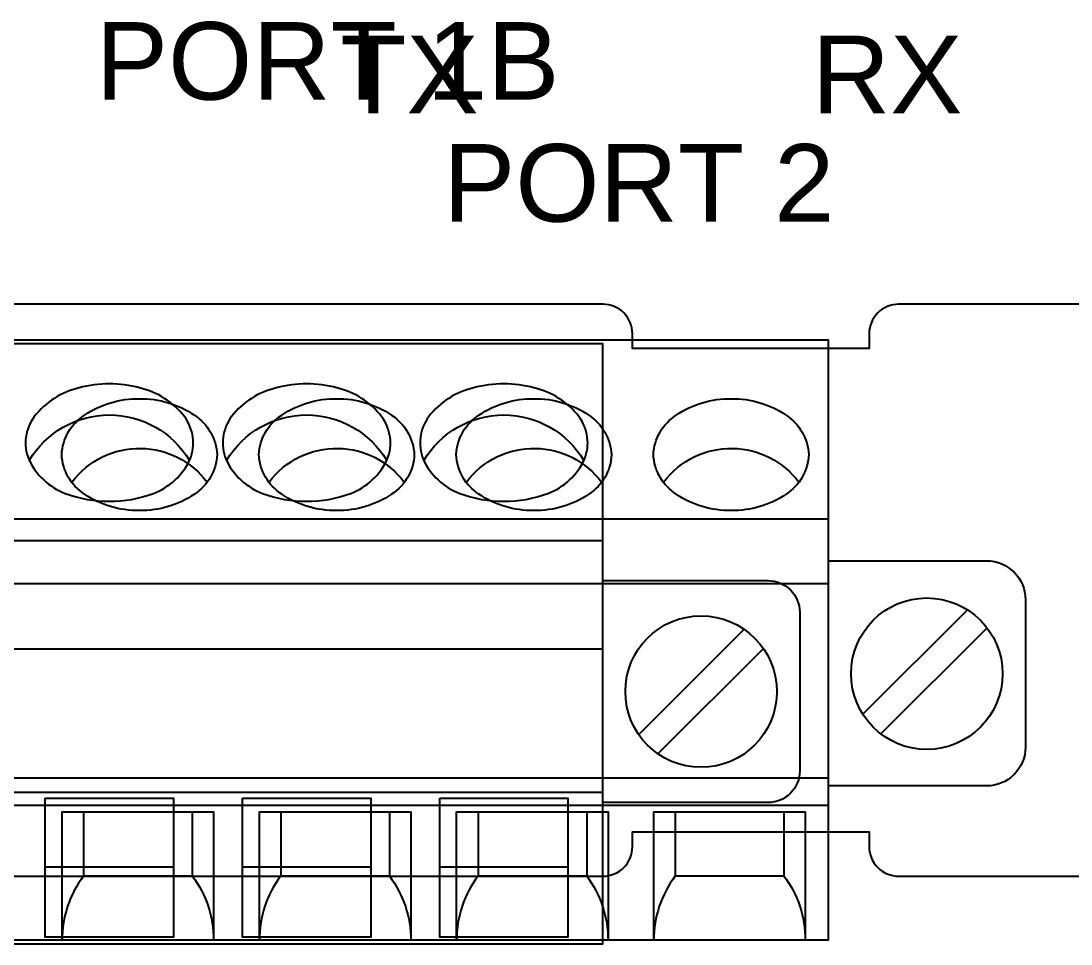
# Model space of a CAD drawing. Extents: x 0.3 to 23.7, y 0.2 to 17.5.
# Drawn here: x 18.965 to 20.03, y 5.338 to 6.274 of the extents above; entities that cross this region are included whole.
import ezdxf

# ---------------------------------------------------------------- set-up
doc = ezdxf.new("R2010")
doc.units = 0
doc.header["$MEASUREMENT"] = 0
for name, color, linetype in [('1_01__00__NONE__IRIG_CONNE', 7, 'CONTINUOUS'), ('1_02__01___1__10-100BASE-T', 7, 'CONTINUOUS'), ('1_03__04___1__100BASE-FX_L', 7, 'CONTINUOUS'), ('1_04__06___2__10-100BASE-T', 7, 'CONTINUOUS'), ('1_05__08___2__100BASE-FX_L', 7, 'CONTINUOUS'), ('1_06__10__IRIG_CONNECTOR__', 7, 'CONTINUOUS'), ('1_07__11___1__10-100BASE-T', 7, 'CONTINUOUS'), ('1_08__14___1__100BASE-FX_L', 7, 'CONTINUOUS'), ('1_09__16___2__10-100BASE-T', 7, 'CONTINUOUS'), ('1_10__18___2__100BASE-FX_L', 7, 'CONTINUOUS'), ('2_01__0-__EMPTY', 7, 'CONTINUOUS'), ('2_02__A-__SERIAL_COMMUNICA', 7, 'CONTINUOUS'), ('2_03__1-___4__DI_-__4__DO_', 7, 'CONTINUOUS'), ('2_04__B-___4__DI_-__4__DO_', 7, 'CONTINUOUS'), ('2_05__C-___4__DI_-__3__DO_', 7, 'CONTINUOUS'), ('2_06__2X___8__DO__STANDARD', 7, 'CONTINUOUS'), ('2_07__2A___8__DO__STANDARD', 7, 'CONTINUOUS'), ('2_08__2B___8__DO__STANDARD', 7, 'CONTINUOUS'), ('2_09__2C___8__DO__STANDARD', 7, 'CONTINUOUS'), ('2_10__3-___8__DI', 7, 'CONTINUOUS'), ('2_11__5-___8__AI', 7, 'CONTINUOUS'), ('2_12__6-___4__AI_-__4__AO_', 7, 'CONTINUOUS'), ('2_13__D-___14__DI', 7, 'CONTINUOUS')]:
    doc.layers.add(name, color=color, linetype=linetype)
doc.styles.add('ARIAL', font='arial.ttf')

msp = doc.modelspace()

# ---------------------------------------------------------------- linework, layer by layer
at = {"layer": '2_01__0-__EMPTY'}
for points in [[(20.7505, 5.9869), (19.8552, 5.9869, 0.414214), (19.8253, 5.957), (19.8253, 5.9419), (19.5853, 5.9419), (19.5853, 5.957, 0.414214), (19.5555, 5.9869), (18.5902, 5.9869, 0.414214)], [(18.5902, 5.4069), (19.5555, 5.4069, 0.414214), (19.5853, 5.4367), (19.5853, 5.4519), (19.8253, 5.4519), (19.8253, 5.4367, 0.414214), (19.8552, 5.4069), (20.7505, 5.4069, 0.414214)]]:
    msp.add_lwpolyline(points, format="xyb", dxfattribs=at)
at = {"layer": '2_02__A-__SERIAL_COMMUNICA'}
for points in [[(18.5549, 5.9471), (19.5549, 5.9471), (19.5549, 5.3381), (18.5549, 5.3381)], [(18.9899, 5.486), (19.1199, 5.486), (19.1199, 5.3452), (18.9899, 5.3452)], [(19.1899, 5.486), (19.3199, 5.486), (19.3199, 5.3452), (19.1899, 5.3452)], [(19.3899, 5.486), (19.5199, 5.486), (19.5199, 5.3452), (19.3899, 5.3452)]]:
    msp.add_lwpolyline(points, close=True, dxfattribs=at)
for points in [[(19.0996, 5.795, 0.194747), (19.1367, 5.8296, 0.262202), (19.131, 5.8729, 0.171582), (19.0856, 5.9021, 0.13218), (19.0242, 5.9021, 0.171584), (18.9788, 5.8729, 0.262202), (18.9731, 5.8296, 0.194747), (19.0102, 5.795, 0.178318)], [(19.2996, 5.795, 0.194747), (19.3367, 5.8296, 0.262202), (19.331, 5.8729, 0.171582), (19.2856, 5.9021, 0.13218), (19.2242, 5.9021, 0.171584), (19.1788, 5.8729, 0.262202), (19.1731, 5.8296, 0.194747), (19.2102, 5.795, 0.178318)], [(19.4996, 5.795, 0.194747), (19.5367, 5.8296, 0.262202), (19.531, 5.8729, 0.171582), (19.4856, 5.9021, 0.13218), (19.4242, 5.9021, 0.171584), (19.3788, 5.8729, 0.262202), (19.3731, 5.8296, 0.194747), (19.4102, 5.795, 0.178318)]]:
    msp.add_lwpolyline(points, format="xyb", close=True, dxfattribs=at)
for points in [[(18.9737, 5.8285, -0.567711), (19.1361, 5.8285)], [(19.1737, 5.8285, -0.567711), (19.3361, 5.8285)], [(19.3737, 5.8285, -0.567711), (19.5361, 5.8285)], [(19.5549, 5.7066), (19.7229, 5.7066, -0.414214), (19.7549, 5.6746), (19.7549, 5.5136, -0.415154), (19.7229, 5.4816), (19.5549, 5.4816)]]:
    msp.add_lwpolyline(points, format="xyb", dxfattribs=at)
for points in [[(19.5549, 5.7471), (18.5549, 5.7471)], [(19.5918, 5.5504), (19.6986, 5.6573)], [(19.5549, 5.6371), (18.5549, 5.6371)], [(19.7181, 5.6378), (19.6112, 5.531)], [(19.5549, 5.4916), (18.5549, 5.4916)], [(19.1199, 5.4159), (18.9899, 5.4159)], [(19.3199, 5.4159), (19.1899, 5.4159)], [(19.5199, 5.4159), (19.3899, 5.4159)]]:
    msp.add_lwpolyline(points, dxfattribs=at)
msp.add_circle((19.6549, 5.5941), 0.0768, dxfattribs=at)
at = {"layer": '2_03__1-___4__DI_-__4__DO_'}
msp.add_lwpolyline([(18.1838, 5.9509), (19.7838, 5.9509), (19.7838, 5.3421), (18.1838, 5.3421)], close=True, dxfattribs=at)
for points in [[(19.0066, 5.8344, -0.244062), (19.0297, 5.8744, -0.154167), (19.0854, 5.891, -0.154167), (19.1411, 5.8744, -0.236767), (19.1641, 5.8344, -0.24406), (19.1411, 5.7943, -0.154167), (19.0854, 5.7777, -0.154167), (19.0297, 5.7943, -0.244061)], [(19.2066, 5.8344, -0.244062), (19.2297, 5.8744, -0.154167), (19.2854, 5.891, -0.154167), (19.3411, 5.8744, -0.236767), (19.3641, 5.8344, -0.24406), (19.3411, 5.7943, -0.154167), (19.2854, 5.7777, -0.154167), (19.2297, 5.7943, -0.244061)], [(19.4066, 5.8344, -0.244062), (19.4297, 5.8744, -0.154167), (19.4854, 5.891, -0.154167), (19.5411, 5.8744, -0.236767), (19.5641, 5.8344, -0.24406), (19.5411, 5.7943, -0.154167), (19.4854, 5.7777, -0.154167), (19.4297, 5.7943, -0.244061)], [(19.6066, 5.8344, -0.244062), (19.6297, 5.8744, -0.154167), (19.6854, 5.891, -0.154167), (19.7411, 5.8744, -0.236767), (19.7641, 5.8344, -0.24406), (19.7411, 5.7943, -0.154167), (19.6854, 5.7777, -0.154167), (19.6297, 5.7943, -0.244061)]]:
    msp.add_lwpolyline(points, format="xyb", close=True, dxfattribs=at)
for points in [[(19.0167, 5.8063, -0.001746), (19.0169, 5.8065, -0.240907), (19.087, 5.8407, -0.231198), (19.1539, 5.8065, -0.005828), (19.1542, 5.8065)], [(19.2167, 5.8063, -0.001746), (19.2169, 5.8065, -0.240907), (19.287, 5.8407, -0.231198), (19.3539, 5.8065, -0.005828), (19.3542, 5.8065)], [(19.4167, 5.8063, -0.001746), (19.4169, 5.8065, -0.240907), (19.487, 5.8407, -0.231198), (19.5539, 5.8065, -0.005828), (19.5542, 5.8065)], [(19.6167, 5.8063, -0.001746), (19.6169, 5.8065, -0.240907), (19.687, 5.8407, -0.231198), (19.7539, 5.8065, -0.005828), (19.7542, 5.8065)], [(19.7838, 5.7267), (19.9444, 5.7267, -0.414169), (19.9838, 5.6873), (19.9838, 5.5378, -0.414258), (19.9444, 5.4984), (19.7838, 5.4984)], [(19.0287, 5.4722), (19.0287, 5.4071, 0.162853), (19.007, 5.3421, 1.944453)], [(19.1389, 5.4722), (19.1389, 5.4071, -0.162853), (19.1606, 5.3421, -1.944453)], [(19.2287, 5.4722), (19.2287, 5.4071, 0.162853), (19.207, 5.3421, 1.944453)], [(19.3389, 5.4722), (19.3389, 5.4071, -0.162853), (19.3606, 5.3421, -1.944453)], [(19.4287, 5.4722), (19.4287, 5.4071, 0.162853), (19.407, 5.3421, 1.944453)], [(19.5389, 5.4722), (19.5389, 5.4071, -0.162853), (19.5606, 5.3421, -1.944453)], [(19.6287, 5.4722), (19.6287, 5.4071, 0.162853), (19.607, 5.3421, 1.944453)], [(19.7389, 5.4722), (19.7389, 5.4071, -0.162853), (19.7606, 5.3421, -1.944453)]]:
    msp.add_lwpolyline(points, format="xyb", dxfattribs=at)
for points in [[(18.1838, 5.7693), (19.7838, 5.7693)], [(18.1838, 5.7038), (19.7838, 5.7038)], [(19.8189, 5.5712), (19.9249, 5.6771)], [(19.8373, 5.5512), (19.9449, 5.6587)], [(18.1838, 5.5067), (19.7838, 5.5067)], [(18.1838, 5.4789), (19.7838, 5.4789)], [(19.007, 5.3421), (19.007, 5.4722), (19.1606, 5.4722), (19.1606, 5.3421)], [(19.207, 5.3421), (19.207, 5.4722), (19.3606, 5.4722), (19.3606, 5.3421)], [(19.407, 5.3421), (19.407, 5.4722), (19.5606, 5.4722), (19.5606, 5.3421)], [(19.607, 5.3421), (19.607, 5.4722), (19.7606, 5.4722), (19.7606, 5.3421)], [(19.0287, 5.4071), (19.1389, 5.4071)], [(19.2287, 5.4071), (19.3389, 5.4071)], [(19.4287, 5.4071), (19.5389, 5.4071)], [(19.6287, 5.4071), (19.7389, 5.4071)]]:
    msp.add_lwpolyline(points, dxfattribs=at)
msp.add_circle((19.8838, 5.6122), 0.0768, dxfattribs=at)
at = {"layer": '2_04__B-___4__DI_-__4__DO_'}
msp.add_lwpolyline([(18.1838, 5.9509), (19.7838, 5.9509), (19.7838, 5.3421), (18.1838, 5.3421)], close=True, dxfattribs=at)
for points in [[(19.0066, 5.8344, -0.244062), (19.0297, 5.8744, -0.154167), (19.0854, 5.891, -0.154167), (19.1411, 5.8744, -0.236767), (19.1641, 5.8344, -0.24406), (19.1411, 5.7943, -0.154167), (19.0854, 5.7777, -0.154167), (19.0297, 5.7943, -0.244061)], [(19.2066, 5.8344, -0.244062), (19.2297, 5.8744, -0.154167), (19.2854, 5.891, -0.154167), (19.3411, 5.8744, -0.236767), (19.3641, 5.8344, -0.24406), (19.3411, 5.7943, -0.154167), (19.2854, 5.7777, -0.154167), (19.2297, 5.7943, -0.244061)], [(19.4066, 5.8344, -0.244062), (19.4297, 5.8744, -0.154167), (19.4854, 5.891, -0.154167), (19.5411, 5.8744, -0.236767), (19.5641, 5.8344, -0.24406), (19.5411, 5.7943, -0.154167), (19.4854, 5.7777, -0.154167), (19.4297, 5.7943, -0.244061)], [(19.6066, 5.8344, -0.244062), (19.6297, 5.8744, -0.154167), (19.6854, 5.891, -0.154167), (19.7411, 5.8744, -0.236767), (19.7641, 5.8344, -0.24406), (19.7411, 5.7943, -0.154167), (19.6854, 5.7777, -0.154167), (19.6297, 5.7943, -0.244061)]]:
    msp.add_lwpolyline(points, format="xyb", close=True, dxfattribs=at)
for points in [[(19.0167, 5.8063, -0.001746), (19.0169, 5.8065, -0.240907), (19.087, 5.8407, -0.231198), (19.1539, 5.8065, -0.005828), (19.1542, 5.8065)], [(19.2167, 5.8063, -0.001746), (19.2169, 5.8065, -0.240907), (19.287, 5.8407, -0.231198), (19.3539, 5.8065, -0.005828), (19.3542, 5.8065)], [(19.4167, 5.8063, -0.001746), (19.4169, 5.8065, -0.240907), (19.487, 5.8407, -0.231198), (19.5539, 5.8065, -0.005828), (19.5542, 5.8065)], [(19.6167, 5.8063, -0.001746), (19.6169, 5.8065, -0.240907), (19.687, 5.8407, -0.231198), (19.7539, 5.8065, -0.005828), (19.7542, 5.8065)], [(19.7838, 5.7267), (19.9444, 5.7267, -0.414169), (19.9838, 5.6873), (19.9838, 5.5378, -0.414258), (19.9444, 5.4984), (19.7838, 5.4984)], [(19.0287, 5.4722), (19.0287, 5.4071, 0.162853), (19.007, 5.3421, 1.944453)], [(19.1389, 5.4722), (19.1389, 5.4071, -0.162853), (19.1606, 5.3421, -1.944453)], [(19.2287, 5.4722), (19.2287, 5.4071, 0.162853), (19.207, 5.3421, 1.944453)], [(19.3389, 5.4722), (19.3389, 5.4071, -0.162853), (19.3606, 5.3421, -1.944453)], [(19.4287, 5.4722), (19.4287, 5.4071, 0.162853), (19.407, 5.3421, 1.944453)], [(19.5389, 5.4722), (19.5389, 5.4071, -0.162853), (19.5606, 5.3421, -1.944453)], [(19.6287, 5.4722), (19.6287, 5.4071, 0.162853), (19.607, 5.3421, 1.944453)], [(19.7389, 5.4722), (19.7389, 5.4071, -0.162853), (19.7606, 5.3421, -1.944453)]]:
    msp.add_lwpolyline(points, format="xyb", dxfattribs=at)
for points in [[(18.1838, 5.7693), (19.7838, 5.7693)], [(18.1838, 5.7038), (19.7838, 5.7038)], [(19.8189, 5.5712), (19.9249, 5.6771)], [(19.8373, 5.5512), (19.9449, 5.6587)], [(18.1838, 5.5067), (19.7838, 5.5067)], [(18.1838, 5.4789), (19.7838, 5.4789)], [(19.007, 5.3421), (19.007, 5.4722), (19.1606, 5.4722), (19.1606, 5.3421)], [(19.207, 5.3421), (19.207, 5.4722), (19.3606, 5.4722), (19.3606, 5.3421)], [(19.407, 5.3421), (19.407, 5.4722), (19.5606, 5.4722), (19.5606, 5.3421)], [(19.607, 5.3421), (19.607, 5.4722), (19.7606, 5.4722), (19.7606, 5.3421)], [(19.0287, 5.4071), (19.1389, 5.4071)], [(19.2287, 5.4071), (19.3389, 5.4071)], [(19.4287, 5.4071), (19.5389, 5.4071)], [(19.6287, 5.4071), (19.7389, 5.4071)]]:
    msp.add_lwpolyline(points, dxfattribs=at)
msp.add_circle((19.8838, 5.6122), 0.0768, dxfattribs=at)
at = {"layer": '2_05__C-___4__DI_-__3__DO_'}
msp.add_lwpolyline([(18.1838, 5.9509), (19.7838, 5.9509), (19.7838, 5.3421), (18.1838, 5.3421)], close=True, dxfattribs=at)
for points in [[(19.0066, 5.8344, -0.244062), (19.0297, 5.8744, -0.154167), (19.0854, 5.891, -0.154167), (19.1411, 5.8744, -0.236767), (19.1641, 5.8344, -0.24406), (19.1411, 5.7943, -0.154167), (19.0854, 5.7777, -0.154167), (19.0297, 5.7943, -0.244061)], [(19.2066, 5.8344, -0.244062), (19.2297, 5.8744, -0.154167), (19.2854, 5.891, -0.154167), (19.3411, 5.8744, -0.236767), (19.3641, 5.8344, -0.24406), (19.3411, 5.7943, -0.154167), (19.2854, 5.7777, -0.154167), (19.2297, 5.7943, -0.244061)], [(19.4066, 5.8344, -0.244062), (19.4297, 5.8744, -0.154167), (19.4854, 5.891, -0.154167), (19.5411, 5.8744, -0.236767), (19.5641, 5.8344, -0.24406), (19.5411, 5.7943, -0.154167), (19.4854, 5.7777, -0.154167), (19.4297, 5.7943, -0.244061)], [(19.6066, 5.8344, -0.244062), (19.6297, 5.8744, -0.154167), (19.6854, 5.891, -0.154167), (19.7411, 5.8744, -0.236767), (19.7641, 5.8344, -0.24406), (19.7411, 5.7943, -0.154167), (19.6854, 5.7777, -0.154167), (19.6297, 5.7943, -0.244061)]]:
    msp.add_lwpolyline(points, format="xyb", close=True, dxfattribs=at)
for points in [[(19.0167, 5.8063, -0.001746), (19.0169, 5.8065, -0.240907), (19.087, 5.8407, -0.231198), (19.1539, 5.8065, -0.005828), (19.1542, 5.8065)], [(19.2167, 5.8063, -0.001746), (19.2169, 5.8065, -0.240907), (19.287, 5.8407, -0.231198), (19.3539, 5.8065, -0.005828), (19.3542, 5.8065)], [(19.4167, 5.8063, -0.001746), (19.4169, 5.8065, -0.240907), (19.487, 5.8407, -0.231198), (19.5539, 5.8065, -0.005828), (19.5542, 5.8065)], [(19.6167, 5.8063, -0.001746), (19.6169, 5.8065, -0.240907), (19.687, 5.8407, -0.231198), (19.7539, 5.8065, -0.005828), (19.7542, 5.8065)], [(19.7838, 5.7267), (19.9444, 5.7267, -0.414169), (19.9838, 5.6873), (19.9838, 5.5378, -0.414258), (19.9444, 5.4984), (19.7838, 5.4984)], [(19.0287, 5.4722), (19.0287, 5.4071, 0.162853), (19.007, 5.3421, 1.944453)], [(19.1389, 5.4722), (19.1389, 5.4071, -0.162853), (19.1606, 5.3421, -1.944453)], [(19.2287, 5.4722), (19.2287, 5.4071, 0.162853), (19.207, 5.3421, 1.944453)], [(19.3389, 5.4722), (19.3389, 5.4071, -0.162853), (19.3606, 5.3421, -1.944453)], [(19.4287, 5.4722), (19.4287, 5.4071, 0.162853), (19.407, 5.3421, 1.944453)], [(19.5389, 5.4722), (19.5389, 5.4071, -0.162853), (19.5606, 5.3421, -1.944453)], [(19.6287, 5.4722), (19.6287, 5.4071, 0.162853), (19.607, 5.3421, 1.944453)], [(19.7389, 5.4722), (19.7389, 5.4071, -0.162853), (19.7606, 5.3421, -1.944453)]]:
    msp.add_lwpolyline(points, format="xyb", dxfattribs=at)
for points in [[(18.1838, 5.7693), (19.7838, 5.7693)], [(18.1838, 5.7038), (19.7838, 5.7038)], [(19.8189, 5.5712), (19.9249, 5.6771)], [(19.8373, 5.5512), (19.9449, 5.6587)], [(18.1838, 5.5067), (19.7838, 5.5067)], [(18.1838, 5.4789), (19.7838, 5.4789)], [(19.007, 5.3421), (19.007, 5.4722), (19.1606, 5.4722), (19.1606, 5.3421)], [(19.207, 5.3421), (19.207, 5.4722), (19.3606, 5.4722), (19.3606, 5.3421)], [(19.407, 5.3421), (19.407, 5.4722), (19.5606, 5.4722), (19.5606, 5.3421)], [(19.607, 5.3421), (19.607, 5.4722), (19.7606, 5.4722), (19.7606, 5.3421)], [(19.0287, 5.4071), (19.1389, 5.4071)], [(19.2287, 5.4071), (19.3389, 5.4071)], [(19.4287, 5.4071), (19.5389, 5.4071)], [(19.6287, 5.4071), (19.7389, 5.4071)]]:
    msp.add_lwpolyline(points, dxfattribs=at)
msp.add_circle((19.8838, 5.6122), 0.0768, dxfattribs=at)
at = {"layer": '2_06__2X___8__DO__STANDARD'}
msp.add_lwpolyline([(18.1838, 5.9509), (19.7838, 5.9509), (19.7838, 5.3421), (18.1838, 5.3421)], close=True, dxfattribs=at)
for points in [[(19.0066, 5.8344, -0.244062), (19.0297, 5.8744, -0.154167), (19.0854, 5.891, -0.154167), (19.1411, 5.8744, -0.236767), (19.1641, 5.8344, -0.24406), (19.1411, 5.7943, -0.154167), (19.0854, 5.7777, -0.154167), (19.0297, 5.7943, -0.244061)], [(19.2066, 5.8344, -0.244062), (19.2297, 5.8744, -0.154167), (19.2854, 5.891, -0.154167), (19.3411, 5.8744, -0.236767), (19.3641, 5.8344, -0.24406), (19.3411, 5.7943, -0.154167), (19.2854, 5.7777, -0.154167), (19.2297, 5.7943, -0.244061)], [(19.4066, 5.8344, -0.244062), (19.4297, 5.8744, -0.154167), (19.4854, 5.891, -0.154167), (19.5411, 5.8744, -0.236767), (19.5641, 5.8344, -0.24406), (19.5411, 5.7943, -0.154167), (19.4854, 5.7777, -0.154167), (19.4297, 5.7943, -0.244061)], [(19.6066, 5.8344, -0.244062), (19.6297, 5.8744, -0.154167), (19.6854, 5.891, -0.154167), (19.7411, 5.8744, -0.236767), (19.7641, 5.8344, -0.24406), (19.7411, 5.7943, -0.154167), (19.6854, 5.7777, -0.154167), (19.6297, 5.7943, -0.244061)]]:
    msp.add_lwpolyline(points, format="xyb", close=True, dxfattribs=at)
for points in [[(19.0167, 5.8063, -0.001746), (19.0169, 5.8065, -0.240907), (19.087, 5.8407, -0.231198), (19.1539, 5.8065, -0.005828), (19.1542, 5.8065)], [(19.2167, 5.8063, -0.001746), (19.2169, 5.8065, -0.240907), (19.287, 5.8407, -0.231198), (19.3539, 5.8065, -0.005828), (19.3542, 5.8065)], [(19.4167, 5.8063, -0.001746), (19.4169, 5.8065, -0.240907), (19.487, 5.8407, -0.231198), (19.5539, 5.8065, -0.005828), (19.5542, 5.8065)], [(19.6167, 5.8063, -0.001746), (19.6169, 5.8065, -0.240907), (19.687, 5.8407, -0.231198), (19.7539, 5.8065, -0.005828), (19.7542, 5.8065)], [(19.7838, 5.7267), (19.9444, 5.7267, -0.414169), (19.9838, 5.6873), (19.9838, 5.5378, -0.414258), (19.9444, 5.4984), (19.7838, 5.4984)], [(19.0287, 5.4722), (19.0287, 5.4071, 0.162853), (19.007, 5.3421, 1.944453)], [(19.1389, 5.4722), (19.1389, 5.4071, -0.162853), (19.1606, 5.3421, -1.944453)], [(19.2287, 5.4722), (19.2287, 5.4071, 0.162853), (19.207, 5.3421, 1.944453)], [(19.3389, 5.4722), (19.3389, 5.4071, -0.162853), (19.3606, 5.3421, -1.944453)], [(19.4287, 5.4722), (19.4287, 5.4071, 0.162853), (19.407, 5.3421, 1.944453)], [(19.5389, 5.4722), (19.5389, 5.4071, -0.162853), (19.5606, 5.3421, -1.944453)], [(19.6287, 5.4722), (19.6287, 5.4071, 0.162853), (19.607, 5.3421, 1.944453)], [(19.7389, 5.4722), (19.7389, 5.4071, -0.162853), (19.7606, 5.3421, -1.944453)]]:
    msp.add_lwpolyline(points, format="xyb", dxfattribs=at)
for points in [[(18.1838, 5.7693), (19.7838, 5.7693)], [(18.1838, 5.7038), (19.7838, 5.7038)], [(19.8189, 5.5712), (19.9249, 5.6771)], [(19.8373, 5.5512), (19.9449, 5.6587)], [(18.1838, 5.5067), (19.7838, 5.5067)], [(18.1838, 5.4789), (19.7838, 5.4789)], [(19.007, 5.3421), (19.007, 5.4722), (19.1606, 5.4722), (19.1606, 5.3421)], [(19.207, 5.3421), (19.207, 5.4722), (19.3606, 5.4722), (19.3606, 5.3421)], [(19.407, 5.3421), (19.407, 5.4722), (19.5606, 5.4722), (19.5606, 5.3421)], [(19.607, 5.3421), (19.607, 5.4722), (19.7606, 5.4722), (19.7606, 5.3421)], [(19.0287, 5.4071), (19.1389, 5.4071)], [(19.2287, 5.4071), (19.3389, 5.4071)], [(19.4287, 5.4071), (19.5389, 5.4071)], [(19.6287, 5.4071), (19.7389, 5.4071)]]:
    msp.add_lwpolyline(points, dxfattribs=at)
msp.add_circle((19.8838, 5.6122), 0.0768, dxfattribs=at)
at = {"layer": '2_07__2A___8__DO__STANDARD'}
msp.add_lwpolyline([(18.1838, 5.9509), (19.7838, 5.9509), (19.7838, 5.3421), (18.1838, 5.3421)], close=True, dxfattribs=at)
for points in [[(19.0066, 5.8344, -0.244062), (19.0297, 5.8744, -0.154167), (19.0854, 5.891, -0.154167), (19.1411, 5.8744, -0.236767), (19.1641, 5.8344, -0.24406), (19.1411, 5.7943, -0.154167), (19.0854, 5.7777, -0.154167), (19.0297, 5.7943, -0.244061)], [(19.2066, 5.8344, -0.244062), (19.2297, 5.8744, -0.154167), (19.2854, 5.891, -0.154167), (19.3411, 5.8744, -0.236767), (19.3641, 5.8344, -0.24406), (19.3411, 5.7943, -0.154167), (19.2854, 5.7777, -0.154167), (19.2297, 5.7943, -0.244061)], [(19.4066, 5.8344, -0.244062), (19.4297, 5.8744, -0.154167), (19.4854, 5.891, -0.154167), (19.5411, 5.8744, -0.236767), (19.5641, 5.8344, -0.24406), (19.5411, 5.7943, -0.154167), (19.4854, 5.7777, -0.154167), (19.4297, 5.7943, -0.244061)], [(19.6066, 5.8344, -0.244062), (19.6297, 5.8744, -0.154167), (19.6854, 5.891, -0.154167), (19.7411, 5.8744, -0.236767), (19.7641, 5.8344, -0.24406), (19.7411, 5.7943, -0.154167), (19.6854, 5.7777, -0.154167), (19.6297, 5.7943, -0.244061)]]:
    msp.add_lwpolyline(points, format="xyb", close=True, dxfattribs=at)
for points in [[(19.0167, 5.8063, -0.001746), (19.0169, 5.8065, -0.240907), (19.087, 5.8407, -0.231198), (19.1539, 5.8065, -0.005828), (19.1542, 5.8065)], [(19.2167, 5.8063, -0.001746), (19.2169, 5.8065, -0.240907), (19.287, 5.8407, -0.231198), (19.3539, 5.8065, -0.005828), (19.3542, 5.8065)], [(19.4167, 5.8063, -0.001746), (19.4169, 5.8065, -0.240907), (19.487, 5.8407, -0.231198), (19.5539, 5.8065, -0.005828), (19.5542, 5.8065)], [(19.6167, 5.8063, -0.001746), (19.6169, 5.8065, -0.240907), (19.687, 5.8407, -0.231198), (19.7539, 5.8065, -0.005828), (19.7542, 5.8065)], [(19.7838, 5.7267), (19.9444, 5.7267, -0.414169), (19.9838, 5.6873), (19.9838, 5.5378, -0.414258), (19.9444, 5.4984), (19.7838, 5.4984)], [(19.0287, 5.4722), (19.0287, 5.4071, 0.162853), (19.007, 5.3421, 1.944453)], [(19.1389, 5.4722), (19.1389, 5.4071, -0.162853), (19.1606, 5.3421, -1.944453)], [(19.2287, 5.4722), (19.2287, 5.4071, 0.162853), (19.207, 5.3421, 1.944453)], [(19.3389, 5.4722), (19.3389, 5.4071, -0.162853), (19.3606, 5.3421, -1.944453)], [(19.4287, 5.4722), (19.4287, 5.4071, 0.162853), (19.407, 5.3421, 1.944453)], [(19.5389, 5.4722), (19.5389, 5.4071, -0.162853), (19.5606, 5.3421, -1.944453)], [(19.6287, 5.4722), (19.6287, 5.4071, 0.162853), (19.607, 5.3421, 1.944453)], [(19.7389, 5.4722), (19.7389, 5.4071, -0.162853), (19.7606, 5.3421, -1.944453)]]:
    msp.add_lwpolyline(points, format="xyb", dxfattribs=at)
for points in [[(18.1838, 5.7693), (19.7838, 5.7693)], [(18.1838, 5.7038), (19.7838, 5.7038)], [(19.8189, 5.5712), (19.9249, 5.6771)], [(19.8373, 5.5512), (19.9449, 5.6587)], [(18.1838, 5.5067), (19.7838, 5.5067)], [(18.1838, 5.4789), (19.7838, 5.4789)], [(19.007, 5.3421), (19.007, 5.4722), (19.1606, 5.4722), (19.1606, 5.3421)], [(19.207, 5.3421), (19.207, 5.4722), (19.3606, 5.4722), (19.3606, 5.3421)], [(19.407, 5.3421), (19.407, 5.4722), (19.5606, 5.4722), (19.5606, 5.3421)], [(19.607, 5.3421), (19.607, 5.4722), (19.7606, 5.4722), (19.7606, 5.3421)], [(19.0287, 5.4071), (19.1389, 5.4071)], [(19.2287, 5.4071), (19.3389, 5.4071)], [(19.4287, 5.4071), (19.5389, 5.4071)], [(19.6287, 5.4071), (19.7389, 5.4071)]]:
    msp.add_lwpolyline(points, dxfattribs=at)
msp.add_circle((19.8838, 5.6122), 0.0768, dxfattribs=at)
at = {"layer": '2_08__2B___8__DO__STANDARD'}
msp.add_lwpolyline([(18.1838, 5.9509), (19.7838, 5.9509), (19.7838, 5.3421), (18.1838, 5.3421)], close=True, dxfattribs=at)
for points in [[(19.0066, 5.8344, -0.244062), (19.0297, 5.8744, -0.154167), (19.0854, 5.891, -0.154167), (19.1411, 5.8744, -0.236767), (19.1641, 5.8344, -0.24406), (19.1411, 5.7943, -0.154167), (19.0854, 5.7777, -0.154167), (19.0297, 5.7943, -0.244061)], [(19.2066, 5.8344, -0.244062), (19.2297, 5.8744, -0.154167), (19.2854, 5.891, -0.154167), (19.3411, 5.8744, -0.236767), (19.3641, 5.8344, -0.24406), (19.3411, 5.7943, -0.154167), (19.2854, 5.7777, -0.154167), (19.2297, 5.7943, -0.244061)], [(19.4066, 5.8344, -0.244062), (19.4297, 5.8744, -0.154167), (19.4854, 5.891, -0.154167), (19.5411, 5.8744, -0.236767), (19.5641, 5.8344, -0.24406), (19.5411, 5.7943, -0.154167), (19.4854, 5.7777, -0.154167), (19.4297, 5.7943, -0.244061)], [(19.6066, 5.8344, -0.244062), (19.6297, 5.8744, -0.154167), (19.6854, 5.891, -0.154167), (19.7411, 5.8744, -0.236767), (19.7641, 5.8344, -0.24406), (19.7411, 5.7943, -0.154167), (19.6854, 5.7777, -0.154167), (19.6297, 5.7943, -0.244061)]]:
    msp.add_lwpolyline(points, format="xyb", close=True, dxfattribs=at)
for points in [[(19.0167, 5.8063, -0.001746), (19.0169, 5.8065, -0.240907), (19.087, 5.8407, -0.231198), (19.1539, 5.8065, -0.005828), (19.1542, 5.8065)], [(19.2167, 5.8063, -0.001746), (19.2169, 5.8065, -0.240907), (19.287, 5.8407, -0.231198), (19.3539, 5.8065, -0.005828), (19.3542, 5.8065)], [(19.4167, 5.8063, -0.001746), (19.4169, 5.8065, -0.240907), (19.487, 5.8407, -0.231198), (19.5539, 5.8065, -0.005828), (19.5542, 5.8065)], [(19.6167, 5.8063, -0.001746), (19.6169, 5.8065, -0.240907), (19.687, 5.8407, -0.231198), (19.7539, 5.8065, -0.005828), (19.7542, 5.8065)], [(19.7838, 5.7267), (19.9444, 5.7267, -0.414169), (19.9838, 5.6873), (19.9838, 5.5378, -0.414258), (19.9444, 5.4984), (19.7838, 5.4984)], [(19.0287, 5.4722), (19.0287, 5.4071, 0.162853), (19.007, 5.3421, 1.944453)], [(19.1389, 5.4722), (19.1389, 5.4071, -0.162853), (19.1606, 5.3421, -1.944453)], [(19.2287, 5.4722), (19.2287, 5.4071, 0.162853), (19.207, 5.3421, 1.944453)], [(19.3389, 5.4722), (19.3389, 5.4071, -0.162853), (19.3606, 5.3421, -1.944453)], [(19.4287, 5.4722), (19.4287, 5.4071, 0.162853), (19.407, 5.3421, 1.944453)], [(19.5389, 5.4722), (19.5389, 5.4071, -0.162853), (19.5606, 5.3421, -1.944453)], [(19.6287, 5.4722), (19.6287, 5.4071, 0.162853), (19.607, 5.3421, 1.944453)], [(19.7389, 5.4722), (19.7389, 5.4071, -0.162853), (19.7606, 5.3421, -1.944453)]]:
    msp.add_lwpolyline(points, format="xyb", dxfattribs=at)
for points in [[(18.1838, 5.7693), (19.7838, 5.7693)], [(18.1838, 5.7038), (19.7838, 5.7038)], [(19.8189, 5.5712), (19.9249, 5.6771)], [(19.8373, 5.5512), (19.9449, 5.6587)], [(18.1838, 5.5067), (19.7838, 5.5067)], [(18.1838, 5.4789), (19.7838, 5.4789)], [(19.007, 5.3421), (19.007, 5.4722), (19.1606, 5.4722), (19.1606, 5.3421)], [(19.207, 5.3421), (19.207, 5.4722), (19.3606, 5.4722), (19.3606, 5.3421)], [(19.407, 5.3421), (19.407, 5.4722), (19.5606, 5.4722), (19.5606, 5.3421)], [(19.607, 5.3421), (19.607, 5.4722), (19.7606, 5.4722), (19.7606, 5.3421)], [(19.0287, 5.4071), (19.1389, 5.4071)], [(19.2287, 5.4071), (19.3389, 5.4071)], [(19.4287, 5.4071), (19.5389, 5.4071)], [(19.6287, 5.4071), (19.7389, 5.4071)]]:
    msp.add_lwpolyline(points, dxfattribs=at)
msp.add_circle((19.8838, 5.6122), 0.0768, dxfattribs=at)
at = {"layer": '2_09__2C___8__DO__STANDARD'}
msp.add_lwpolyline([(18.1838, 5.9509), (19.7838, 5.9509), (19.7838, 5.3421), (18.1838, 5.3421)], close=True, dxfattribs=at)
for points in [[(19.0066, 5.8344, -0.244062), (19.0297, 5.8744, -0.154167), (19.0854, 5.891, -0.154167), (19.1411, 5.8744, -0.236767), (19.1641, 5.8344, -0.24406), (19.1411, 5.7943, -0.154167), (19.0854, 5.7777, -0.154167), (19.0297, 5.7943, -0.244061)], [(19.2066, 5.8344, -0.244062), (19.2297, 5.8744, -0.154167), (19.2854, 5.891, -0.154167), (19.3411, 5.8744, -0.236767), (19.3641, 5.8344, -0.24406), (19.3411, 5.7943, -0.154167), (19.2854, 5.7777, -0.154167), (19.2297, 5.7943, -0.244061)], [(19.4066, 5.8344, -0.244062), (19.4297, 5.8744, -0.154167), (19.4854, 5.891, -0.154167), (19.5411, 5.8744, -0.236767), (19.5641, 5.8344, -0.24406), (19.5411, 5.7943, -0.154167), (19.4854, 5.7777, -0.154167), (19.4297, 5.7943, -0.244061)], [(19.6066, 5.8344, -0.244062), (19.6297, 5.8744, -0.154167), (19.6854, 5.891, -0.154167), (19.7411, 5.8744, -0.236767), (19.7641, 5.8344, -0.24406), (19.7411, 5.7943, -0.154167), (19.6854, 5.7777, -0.154167), (19.6297, 5.7943, -0.244061)]]:
    msp.add_lwpolyline(points, format="xyb", close=True, dxfattribs=at)
for points in [[(19.0167, 5.8063, -0.001746), (19.0169, 5.8065, -0.240907), (19.087, 5.8407, -0.231198), (19.1539, 5.8065, -0.005828), (19.1542, 5.8065)], [(19.2167, 5.8063, -0.001746), (19.2169, 5.8065, -0.240907), (19.287, 5.8407, -0.231198), (19.3539, 5.8065, -0.005828), (19.3542, 5.8065)], [(19.4167, 5.8063, -0.001746), (19.4169, 5.8065, -0.240907), (19.487, 5.8407, -0.231198), (19.5539, 5.8065, -0.005828), (19.5542, 5.8065)], [(19.6167, 5.8063, -0.001746), (19.6169, 5.8065, -0.240907), (19.687, 5.8407, -0.231198), (19.7539, 5.8065, -0.005828), (19.7542, 5.8065)], [(19.7838, 5.7267), (19.9444, 5.7267, -0.414169), (19.9838, 5.6873), (19.9838, 5.5378, -0.414258), (19.9444, 5.4984), (19.7838, 5.4984)], [(19.0287, 5.4722), (19.0287, 5.4071, 0.162853), (19.007, 5.3421, 1.944453)], [(19.1389, 5.4722), (19.1389, 5.4071, -0.162853), (19.1606, 5.3421, -1.944453)], [(19.2287, 5.4722), (19.2287, 5.4071, 0.162853), (19.207, 5.3421, 1.944453)], [(19.3389, 5.4722), (19.3389, 5.4071, -0.162853), (19.3606, 5.3421, -1.944453)], [(19.4287, 5.4722), (19.4287, 5.4071, 0.162853), (19.407, 5.3421, 1.944453)], [(19.5389, 5.4722), (19.5389, 5.4071, -0.162853), (19.5606, 5.3421, -1.944453)], [(19.6287, 5.4722), (19.6287, 5.4071, 0.162853), (19.607, 5.3421, 1.944453)], [(19.7389, 5.4722), (19.7389, 5.4071, -0.162853), (19.7606, 5.3421, -1.944453)]]:
    msp.add_lwpolyline(points, format="xyb", dxfattribs=at)
for points in [[(18.1838, 5.7693), (19.7838, 5.7693)], [(18.1838, 5.7038), (19.7838, 5.7038)], [(19.8189, 5.5712), (19.9249, 5.6771)], [(19.8373, 5.5512), (19.9449, 5.6587)], [(18.1838, 5.5067), (19.7838, 5.5067)], [(18.1838, 5.4789), (19.7838, 5.4789)], [(19.007, 5.3421), (19.007, 5.4722), (19.1606, 5.4722), (19.1606, 5.3421)], [(19.207, 5.3421), (19.207, 5.4722), (19.3606, 5.4722), (19.3606, 5.3421)], [(19.407, 5.3421), (19.407, 5.4722), (19.5606, 5.4722), (19.5606, 5.3421)], [(19.607, 5.3421), (19.607, 5.4722), (19.7606, 5.4722), (19.7606, 5.3421)], [(19.0287, 5.4071), (19.1389, 5.4071)], [(19.2287, 5.4071), (19.3389, 5.4071)], [(19.4287, 5.4071), (19.5389, 5.4071)], [(19.6287, 5.4071), (19.7389, 5.4071)]]:
    msp.add_lwpolyline(points, dxfattribs=at)
msp.add_circle((19.8838, 5.6122), 0.0768, dxfattribs=at)
at = {"layer": '2_10__3-___8__DI'}
msp.add_lwpolyline([(18.1838, 5.9509), (19.7838, 5.9509), (19.7838, 5.3421), (18.1838, 5.3421)], close=True, dxfattribs=at)
for points in [[(19.0066, 5.8344, -0.244062), (19.0297, 5.8744, -0.154167), (19.0854, 5.891, -0.154167), (19.1411, 5.8744, -0.236767), (19.1641, 5.8344, -0.24406), (19.1411, 5.7943, -0.154167), (19.0854, 5.7777, -0.154167), (19.0297, 5.7943, -0.244061)], [(19.2066, 5.8344, -0.244062), (19.2297, 5.8744, -0.154167), (19.2854, 5.891, -0.154167), (19.3411, 5.8744, -0.236767), (19.3641, 5.8344, -0.24406), (19.3411, 5.7943, -0.154167), (19.2854, 5.7777, -0.154167), (19.2297, 5.7943, -0.244061)], [(19.4066, 5.8344, -0.244062), (19.4297, 5.8744, -0.154167), (19.4854, 5.891, -0.154167), (19.5411, 5.8744, -0.236767), (19.5641, 5.8344, -0.24406), (19.5411, 5.7943, -0.154167), (19.4854, 5.7777, -0.154167), (19.4297, 5.7943, -0.244061)], [(19.6066, 5.8344, -0.244062), (19.6297, 5.8744, -0.154167), (19.6854, 5.891, -0.154167), (19.7411, 5.8744, -0.236767), (19.7641, 5.8344, -0.24406), (19.7411, 5.7943, -0.154167), (19.6854, 5.7777, -0.154167), (19.6297, 5.7943, -0.244061)]]:
    msp.add_lwpolyline(points, format="xyb", close=True, dxfattribs=at)
for points in [[(19.0167, 5.8063, -0.001746), (19.0169, 5.8065, -0.240907), (19.087, 5.8407, -0.231198), (19.1539, 5.8065, -0.005828), (19.1542, 5.8065)], [(19.2167, 5.8063, -0.001746), (19.2169, 5.8065, -0.240907), (19.287, 5.8407, -0.231198), (19.3539, 5.8065, -0.005828), (19.3542, 5.8065)], [(19.4167, 5.8063, -0.001746), (19.4169, 5.8065, -0.240907), (19.487, 5.8407, -0.231198), (19.5539, 5.8065, -0.005828), (19.5542, 5.8065)], [(19.6167, 5.8063, -0.001746), (19.6169, 5.8065, -0.240907), (19.687, 5.8407, -0.231198), (19.7539, 5.8065, -0.005828), (19.7542, 5.8065)], [(19.7838, 5.7267), (19.9444, 5.7267, -0.414169), (19.9838, 5.6873), (19.9838, 5.5378, -0.414258), (19.9444, 5.4984), (19.7838, 5.4984)], [(19.0287, 5.4722), (19.0287, 5.4071, 0.162853), (19.007, 5.3421, 1.944453)], [(19.1389, 5.4722), (19.1389, 5.4071, -0.162853), (19.1606, 5.3421, -1.944453)], [(19.2287, 5.4722), (19.2287, 5.4071, 0.162853), (19.207, 5.3421, 1.944453)], [(19.3389, 5.4722), (19.3389, 5.4071, -0.162853), (19.3606, 5.3421, -1.944453)], [(19.4287, 5.4722), (19.4287, 5.4071, 0.162853), (19.407, 5.3421, 1.944453)], [(19.5389, 5.4722), (19.5389, 5.4071, -0.162853), (19.5606, 5.3421, -1.944453)], [(19.6287, 5.4722), (19.6287, 5.4071, 0.162853), (19.607, 5.3421, 1.944453)], [(19.7389, 5.4722), (19.7389, 5.4071, -0.162853), (19.7606, 5.3421, -1.944453)]]:
    msp.add_lwpolyline(points, format="xyb", dxfattribs=at)
for points in [[(18.1838, 5.7693), (19.7838, 5.7693)], [(18.1838, 5.7038), (19.7838, 5.7038)], [(19.8189, 5.5712), (19.9249, 5.6771)], [(19.8373, 5.5512), (19.9449, 5.6587)], [(18.1838, 5.5067), (19.7838, 5.5067)], [(18.1838, 5.4789), (19.7838, 5.4789)], [(19.007, 5.3421), (19.007, 5.4722), (19.1606, 5.4722), (19.1606, 5.3421)], [(19.207, 5.3421), (19.207, 5.4722), (19.3606, 5.4722), (19.3606, 5.3421)], [(19.407, 5.3421), (19.407, 5.4722), (19.5606, 5.4722), (19.5606, 5.3421)], [(19.607, 5.3421), (19.607, 5.4722), (19.7606, 5.4722), (19.7606, 5.3421)], [(19.0287, 5.4071), (19.1389, 5.4071)], [(19.2287, 5.4071), (19.3389, 5.4071)], [(19.4287, 5.4071), (19.5389, 5.4071)], [(19.6287, 5.4071), (19.7389, 5.4071)]]:
    msp.add_lwpolyline(points, dxfattribs=at)
msp.add_circle((19.8838, 5.6122), 0.0768, dxfattribs=at)
at = {"layer": '2_11__5-___8__AI'}
msp.add_lwpolyline([(18.1838, 5.9509), (19.7838, 5.9509), (19.7838, 5.3421), (18.1838, 5.3421)], close=True, dxfattribs=at)
for points in [[(19.0066, 5.8344, -0.244062), (19.0297, 5.8744, -0.154167), (19.0854, 5.891, -0.154167), (19.1411, 5.8744, -0.236767), (19.1641, 5.8344, -0.24406), (19.1411, 5.7943, -0.154167), (19.0854, 5.7777, -0.154167), (19.0297, 5.7943, -0.244061)], [(19.2066, 5.8344, -0.244062), (19.2297, 5.8744, -0.154167), (19.2854, 5.891, -0.154167), (19.3411, 5.8744, -0.236767), (19.3641, 5.8344, -0.24406), (19.3411, 5.7943, -0.154167), (19.2854, 5.7777, -0.154167), (19.2297, 5.7943, -0.244061)], [(19.4066, 5.8344, -0.244062), (19.4297, 5.8744, -0.154167), (19.4854, 5.891, -0.154167), (19.5411, 5.8744, -0.236767), (19.5641, 5.8344, -0.24406), (19.5411, 5.7943, -0.154167), (19.4854, 5.7777, -0.154167), (19.4297, 5.7943, -0.244061)], [(19.6066, 5.8344, -0.244062), (19.6297, 5.8744, -0.154167), (19.6854, 5.891, -0.154167), (19.7411, 5.8744, -0.236767), (19.7641, 5.8344, -0.24406), (19.7411, 5.7943, -0.154167), (19.6854, 5.7777, -0.154167), (19.6297, 5.7943, -0.244061)]]:
    msp.add_lwpolyline(points, format="xyb", close=True, dxfattribs=at)
for points in [[(19.0167, 5.8063, -0.001746), (19.0169, 5.8065, -0.240907), (19.087, 5.8407, -0.231198), (19.1539, 5.8065, -0.005828), (19.1542, 5.8065)], [(19.2167, 5.8063, -0.001746), (19.2169, 5.8065, -0.240907), (19.287, 5.8407, -0.231198), (19.3539, 5.8065, -0.005828), (19.3542, 5.8065)], [(19.4167, 5.8063, -0.001746), (19.4169, 5.8065, -0.240907), (19.487, 5.8407, -0.231198), (19.5539, 5.8065, -0.005828), (19.5542, 5.8065)], [(19.6167, 5.8063, -0.001746), (19.6169, 5.8065, -0.240907), (19.687, 5.8407, -0.231198), (19.7539, 5.8065, -0.005828), (19.7542, 5.8065)], [(19.7838, 5.7267), (19.9444, 5.7267, -0.414169), (19.9838, 5.6873), (19.9838, 5.5378, -0.414258), (19.9444, 5.4984), (19.7838, 5.4984)], [(19.0287, 5.4722), (19.0287, 5.4071, 0.162853), (19.007, 5.3421, 1.944453)], [(19.1389, 5.4722), (19.1389, 5.4071, -0.162853), (19.1606, 5.3421, -1.944453)], [(19.2287, 5.4722), (19.2287, 5.4071, 0.162853), (19.207, 5.3421, 1.944453)], [(19.3389, 5.4722), (19.3389, 5.4071, -0.162853), (19.3606, 5.3421, -1.944453)], [(19.4287, 5.4722), (19.4287, 5.4071, 0.162853), (19.407, 5.3421, 1.944453)], [(19.5389, 5.4722), (19.5389, 5.4071, -0.162853), (19.5606, 5.3421, -1.944453)], [(19.6287, 5.4722), (19.6287, 5.4071, 0.162853), (19.607, 5.3421, 1.944453)], [(19.7389, 5.4722), (19.7389, 5.4071, -0.162853), (19.7606, 5.3421, -1.944453)]]:
    msp.add_lwpolyline(points, format="xyb", dxfattribs=at)
for points in [[(18.1838, 5.7693), (19.7838, 5.7693)], [(18.1838, 5.7038), (19.7838, 5.7038)], [(19.8189, 5.5712), (19.9249, 5.6771)], [(19.8373, 5.5512), (19.9449, 5.6587)], [(18.1838, 5.5067), (19.7838, 5.5067)], [(18.1838, 5.4789), (19.7838, 5.4789)], [(19.007, 5.3421), (19.007, 5.4722), (19.1606, 5.4722), (19.1606, 5.3421)], [(19.207, 5.3421), (19.207, 5.4722), (19.3606, 5.4722), (19.3606, 5.3421)], [(19.407, 5.3421), (19.407, 5.4722), (19.5606, 5.4722), (19.5606, 5.3421)], [(19.607, 5.3421), (19.607, 5.4722), (19.7606, 5.4722), (19.7606, 5.3421)], [(19.0287, 5.4071), (19.1389, 5.4071)], [(19.2287, 5.4071), (19.3389, 5.4071)], [(19.4287, 5.4071), (19.5389, 5.4071)], [(19.6287, 5.4071), (19.7389, 5.4071)]]:
    msp.add_lwpolyline(points, dxfattribs=at)
msp.add_circle((19.8838, 5.6122), 0.0768, dxfattribs=at)
at = {"layer": '2_12__6-___4__AI_-__4__AO_'}
msp.add_lwpolyline([(18.1838, 5.9509), (19.7838, 5.9509), (19.7838, 5.3421), (18.1838, 5.3421)], close=True, dxfattribs=at)
for points in [[(19.0066, 5.8344, -0.244062), (19.0297, 5.8744, -0.154167), (19.0854, 5.891, -0.154167), (19.1411, 5.8744, -0.236767), (19.1641, 5.8344, -0.24406), (19.1411, 5.7943, -0.154167), (19.0854, 5.7777, -0.154167), (19.0297, 5.7943, -0.244061)], [(19.2066, 5.8344, -0.244062), (19.2297, 5.8744, -0.154167), (19.2854, 5.891, -0.154167), (19.3411, 5.8744, -0.236767), (19.3641, 5.8344, -0.24406), (19.3411, 5.7943, -0.154167), (19.2854, 5.7777, -0.154167), (19.2297, 5.7943, -0.244061)], [(19.4066, 5.8344, -0.244062), (19.4297, 5.8744, -0.154167), (19.4854, 5.891, -0.154167), (19.5411, 5.8744, -0.236767), (19.5641, 5.8344, -0.24406), (19.5411, 5.7943, -0.154167), (19.4854, 5.7777, -0.154167), (19.4297, 5.7943, -0.244061)], [(19.6066, 5.8344, -0.244062), (19.6297, 5.8744, -0.154167), (19.6854, 5.891, -0.154167), (19.7411, 5.8744, -0.236767), (19.7641, 5.8344, -0.24406), (19.7411, 5.7943, -0.154167), (19.6854, 5.7777, -0.154167), (19.6297, 5.7943, -0.244061)]]:
    msp.add_lwpolyline(points, format="xyb", close=True, dxfattribs=at)
for points in [[(19.0167, 5.8063, -0.001746), (19.0169, 5.8065, -0.240907), (19.087, 5.8407, -0.231198), (19.1539, 5.8065, -0.005828), (19.1542, 5.8065)], [(19.2167, 5.8063, -0.001746), (19.2169, 5.8065, -0.240907), (19.287, 5.8407, -0.231198), (19.3539, 5.8065, -0.005828), (19.3542, 5.8065)], [(19.4167, 5.8063, -0.001746), (19.4169, 5.8065, -0.240907), (19.487, 5.8407, -0.231198), (19.5539, 5.8065, -0.005828), (19.5542, 5.8065)], [(19.6167, 5.8063, -0.001746), (19.6169, 5.8065, -0.240907), (19.687, 5.8407, -0.231198), (19.7539, 5.8065, -0.005828), (19.7542, 5.8065)], [(19.7838, 5.7267), (19.9444, 5.7267, -0.414169), (19.9838, 5.6873), (19.9838, 5.5378, -0.414258), (19.9444, 5.4984), (19.7838, 5.4984)], [(19.0287, 5.4722), (19.0287, 5.4071, 0.162853), (19.007, 5.3421, 1.944453)], [(19.1389, 5.4722), (19.1389, 5.4071, -0.162853), (19.1606, 5.3421, -1.944453)], [(19.2287, 5.4722), (19.2287, 5.4071, 0.162853), (19.207, 5.3421, 1.944453)], [(19.3389, 5.4722), (19.3389, 5.4071, -0.162853), (19.3606, 5.3421, -1.944453)], [(19.4287, 5.4722), (19.4287, 5.4071, 0.162853), (19.407, 5.3421, 1.944453)], [(19.5389, 5.4722), (19.5389, 5.4071, -0.162853), (19.5606, 5.3421, -1.944453)], [(19.6287, 5.4722), (19.6287, 5.4071, 0.162853), (19.607, 5.3421, 1.944453)], [(19.7389, 5.4722), (19.7389, 5.4071, -0.162853), (19.7606, 5.3421, -1.944453)]]:
    msp.add_lwpolyline(points, format="xyb", dxfattribs=at)
for points in [[(18.1838, 5.7693), (19.7838, 5.7693)], [(18.1838, 5.7038), (19.7838, 5.7038)], [(19.8189, 5.5712), (19.9249, 5.6771)], [(19.8373, 5.5512), (19.9449, 5.6587)], [(18.1838, 5.5067), (19.7838, 5.5067)], [(18.1838, 5.4789), (19.7838, 5.4789)], [(19.007, 5.3421), (19.007, 5.4722), (19.1606, 5.4722), (19.1606, 5.3421)], [(19.207, 5.3421), (19.207, 5.4722), (19.3606, 5.4722), (19.3606, 5.3421)], [(19.407, 5.3421), (19.407, 5.4722), (19.5606, 5.4722), (19.5606, 5.3421)], [(19.607, 5.3421), (19.607, 5.4722), (19.7606, 5.4722), (19.7606, 5.3421)], [(19.0287, 5.4071), (19.1389, 5.4071)], [(19.2287, 5.4071), (19.3389, 5.4071)], [(19.4287, 5.4071), (19.5389, 5.4071)], [(19.6287, 5.4071), (19.7389, 5.4071)]]:
    msp.add_lwpolyline(points, dxfattribs=at)
msp.add_circle((19.8838, 5.6122), 0.0768, dxfattribs=at)
at = {"layer": '2_13__D-___14__DI'}
msp.add_lwpolyline([(18.1838, 5.9509), (19.7838, 5.9509), (19.7838, 5.3421), (18.1838, 5.3421)], close=True, dxfattribs=at)
for points in [[(19.0066, 5.8344, -0.244062), (19.0297, 5.8744, -0.154167), (19.0854, 5.891, -0.154167), (19.1411, 5.8744, -0.236767), (19.1641, 5.8344, -0.24406), (19.1411, 5.7943, -0.154167), (19.0854, 5.7777, -0.154167), (19.0297, 5.7943, -0.244061)], [(19.2066, 5.8344, -0.244062), (19.2297, 5.8744, -0.154167), (19.2854, 5.891, -0.154167), (19.3411, 5.8744, -0.236767), (19.3641, 5.8344, -0.24406), (19.3411, 5.7943, -0.154167), (19.2854, 5.7777, -0.154167), (19.2297, 5.7943, -0.244061)], [(19.4066, 5.8344, -0.244062), (19.4297, 5.8744, -0.154167), (19.4854, 5.891, -0.154167), (19.5411, 5.8744, -0.236767), (19.5641, 5.8344, -0.24406), (19.5411, 5.7943, -0.154167), (19.4854, 5.7777, -0.154167), (19.4297, 5.7943, -0.244061)], [(19.6066, 5.8344, -0.244062), (19.6297, 5.8744, -0.154167), (19.6854, 5.891, -0.154167), (19.7411, 5.8744, -0.236767), (19.7641, 5.8344, -0.24406), (19.7411, 5.7943, -0.154167), (19.6854, 5.7777, -0.154167), (19.6297, 5.7943, -0.244061)]]:
    msp.add_lwpolyline(points, format="xyb", close=True, dxfattribs=at)
for points in [[(19.0167, 5.8063, -0.001746), (19.0169, 5.8065, -0.240907), (19.087, 5.8407, -0.231198), (19.1539, 5.8065, -0.005828), (19.1542, 5.8065)], [(19.2167, 5.8063, -0.001746), (19.2169, 5.8065, -0.240907), (19.287, 5.8407, -0.231198), (19.3539, 5.8065, -0.005828), (19.3542, 5.8065)], [(19.4167, 5.8063, -0.001746), (19.4169, 5.8065, -0.240907), (19.487, 5.8407, -0.231198), (19.5539, 5.8065, -0.005828), (19.5542, 5.8065)], [(19.6167, 5.8063, -0.001746), (19.6169, 5.8065, -0.240907), (19.687, 5.8407, -0.231198), (19.7539, 5.8065, -0.005828), (19.7542, 5.8065)], [(19.7838, 5.7267), (19.9444, 5.7267, -0.414169), (19.9838, 5.6873), (19.9838, 5.5378, -0.414258), (19.9444, 5.4984), (19.7838, 5.4984)], [(19.0287, 5.4722), (19.0287, 5.4071, 0.162853), (19.007, 5.3421, 1.944453)], [(19.1389, 5.4722), (19.1389, 5.4071, -0.162853), (19.1606, 5.3421, -1.944453)], [(19.2287, 5.4722), (19.2287, 5.4071, 0.162853), (19.207, 5.3421, 1.944453)], [(19.3389, 5.4722), (19.3389, 5.4071, -0.162853), (19.3606, 5.3421, -1.944453)], [(19.4287, 5.4722), (19.4287, 5.4071, 0.162853), (19.407, 5.3421, 1.944453)], [(19.5389, 5.4722), (19.5389, 5.4071, -0.162853), (19.5606, 5.3421, -1.944453)], [(19.6287, 5.4722), (19.6287, 5.4071, 0.162853), (19.607, 5.3421, 1.944453)], [(19.7389, 5.4722), (19.7389, 5.4071, -0.162853), (19.7606, 5.3421, -1.944453)]]:
    msp.add_lwpolyline(points, format="xyb", dxfattribs=at)
for points in [[(18.1838, 5.7693), (19.7838, 5.7693)], [(18.1838, 5.7038), (19.7838, 5.7038)], [(19.8189, 5.5712), (19.9249, 5.6771)], [(19.8373, 5.5512), (19.9449, 5.6587)], [(18.1838, 5.5067), (19.7838, 5.5067)], [(18.1838, 5.4789), (19.7838, 5.4789)], [(19.007, 5.3421), (19.007, 5.4722), (19.1606, 5.4722), (19.1606, 5.3421)], [(19.207, 5.3421), (19.207, 5.4722), (19.3606, 5.4722), (19.3606, 5.3421)], [(19.407, 5.3421), (19.407, 5.4722), (19.5606, 5.4722), (19.5606, 5.3421)], [(19.607, 5.3421), (19.607, 5.4722), (19.7606, 5.4722), (19.7606, 5.3421)], [(19.0287, 5.4071), (19.1389, 5.4071)], [(19.2287, 5.4071), (19.3389, 5.4071)], [(19.4287, 5.4071), (19.5389, 5.4071)], [(19.6287, 5.4071), (19.7389, 5.4071)]]:
    msp.add_lwpolyline(points, dxfattribs=at)
msp.add_circle((19.8838, 5.6122), 0.0768, dxfattribs=at)

# ---------------------------------------------------------------- texts
at = {"layer": '1_01__00__NONE__IRIG_CONNE', "style": 'ARIAL'}
for s, p in [('TX', (19.2889, 6.1805)), ('TX', (19.2889, 6.1805)), ('RX', (19.7673, 6.1805)), ('RX', (19.7673, 6.1805)), ('PORT 2', (19.3932, 6.0706)), ('PORT 2', (19.3932, 6.0706))]:
    msp.add_text(s, height=0.07867, dxfattribs=at).set_placement(p)
at = {"layer": '1_02__01___1__10-100BASE-T', "style": 'ARIAL'}
for s, p in [('TX', (19.2889, 6.1805)), ('RX', (19.7673, 6.1805)), ('PORT 2', (19.3932, 6.0706))]:
    msp.add_text(s, height=0.07867, dxfattribs=at).set_placement(p)
at = {"layer": '1_03__04___1__100BASE-FX_L', "style": 'ARIAL'}
msp.add_text('PORT 1B', height=0.07867, dxfattribs=at).set_placement((19.0411, 6.1943))
at = {"layer": '1_04__06___2__10-100BASE-T', "style": 'ARIAL'}
msp.add_text('PORT 1B', height=0.07867, dxfattribs=at).set_placement((19.0411, 6.1943))
at = {"layer": '1_05__08___2__100BASE-FX_L', "style": 'ARIAL'}
msp.add_text('PORT 1B', height=0.07867, dxfattribs=at).set_placement((19.0411, 6.1943))
at = {"layer": '1_06__10__IRIG_CONNECTOR__', "style": 'ARIAL'}
for s, p in [('TX', (19.2889, 6.1805)), ('TX', (19.2889, 6.1805)), ('RX', (19.7673, 6.1805)), ('RX', (19.7673, 6.1805)), ('PORT 2', (19.3932, 6.0706)), ('PORT 2', (19.3932, 6.0706))]:
    msp.add_text(s, height=0.07867, dxfattribs=at).set_placement(p)
at = {"layer": '1_07__11___1__10-100BASE-T', "style": 'ARIAL'}
for s, p in [('TX', (19.2889, 6.1805)), ('TX', (19.2889, 6.1805)), ('RX', (19.7673, 6.1805)), ('RX', (19.7673, 6.1805)), ('PORT 2', (19.3932, 6.0706)), ('PORT 2', (19.3932, 6.0706))]:
    msp.add_text(s, height=0.07867, dxfattribs=at).set_placement(p)
at = {"layer": '1_08__14___1__100BASE-FX_L', "style": 'ARIAL'}
msp.add_text('PORT 1B', height=0.07867, dxfattribs=at).set_placement((19.0411, 6.1943))
at = {"layer": '1_09__16___2__10-100BASE-T', "style": 'ARIAL'}
msp.add_text('PORT 1B', height=0.07867, dxfattribs=at).set_placement((19.0411, 6.1943))
at = {"layer": '1_10__18___2__100BASE-FX_L', "style": 'ARIAL'}
msp.add_text('PORT 1B', height=0.07867, dxfattribs=at).set_placement((19.0411, 6.1943))

doc.saveas('drawing.dxf')
